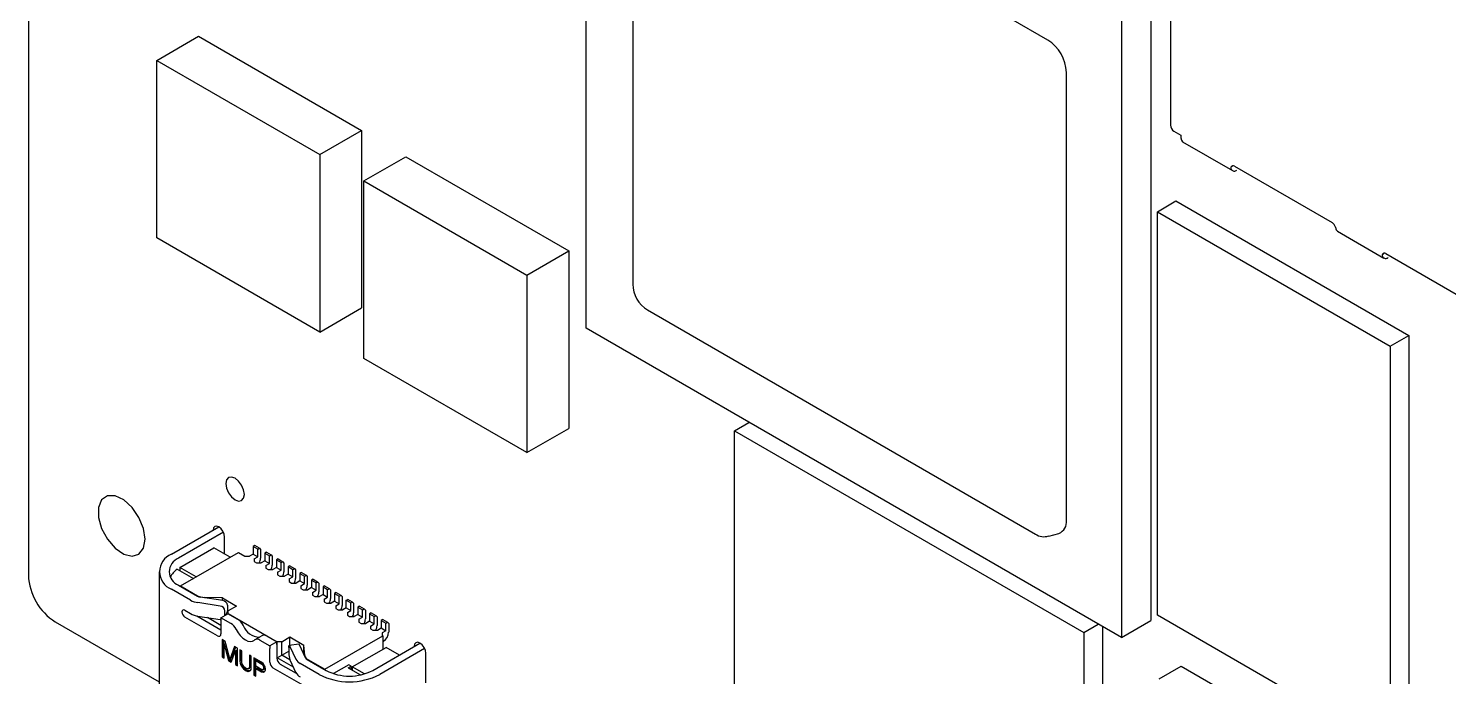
# Model space of a CAD drawing. Header units: millimetres. Extents: x 2 to 1109, y 2 to 430.
# Drawn here: x 60.58 to 103.72, y 73.47 to 93.14 of the extents above; entities that cross this region are included whole.
import ezdxf

# ---------------------------------------------------------------- set-up
doc = ezdxf.new("R2010")
doc.units = ezdxf.units.MM
doc.header["$LTSCALE"] = 0.5
doc.layers.add('几何体', color=7, linetype='Continuous')

msp = doc.modelspace()

# ---------------------------------------------------------------- linework, layer by layer
at = {"layer": '几何体'}
for p, q in [((60.578, 109.107), (60.578, 76.54)), ((95.266, 101.8), (95.266, 90.205)), ((77.519, 84.038), (77.519, 101.164)), ((91.541, 92.789), (79.76, 99.59)), ((78.933, 98.98), (78.933, 85.376)), ((94.673, 93.945), (94.673, 75.164)), ((93.783, 93.43), (93.783, 74.65)), ((64.476, 92.17), (65.749, 92.905)), ((65.749, 92.905), (70.699, 90.048)), ((64.476, 92.17), (69.426, 89.313)), ((64.476, 86.781), (64.476, 92.17)), ((92.107, 78.206), (92.107, 91.809)), ((69.426, 89.313), (70.699, 90.048)), ((70.699, 90.048), (70.699, 84.658)), ((95.372, 90.021), (95.584, 89.899)), ((95.584, 89.899), (95.584, 89.817)), ((69.426, 89.313), (69.426, 83.924)), ((95.636, 89.703), (97.156, 88.825)), ((70.767, 88.513), (72.04, 89.248)), ((72.04, 89.248), (76.99, 86.391)), ((97.173, 88.972), (97.11, 88.936)), ((97.21, 88.96), (100.18, 87.246)), ((70.767, 88.513), (75.717, 85.656)), ((70.767, 83.124), (70.767, 88.513)), ((94.869, 87.579), (95.435, 87.906)), ((94.869, 87.579), (101.94, 83.497)), ((94.869, 75.331), (94.869, 87.579)), ((95.435, 87.906), (102.506, 83.824)), ((69.426, 83.924), (64.476, 86.781)), ((100.338, 86.989), (101.752, 86.172)), ((75.717, 85.656), (76.99, 86.391)), ((76.99, 86.391), (76.99, 81.001)), ((101.769, 86.319), (101.707, 86.283)), ((101.806, 86.307), (104.776, 84.592)), ((75.717, 85.656), (75.717, 80.267)), ((69.426, 83.924), (70.699, 84.658)), ((79.384, 84.595), (91.165, 77.794)), ((93.783, 74.65), (77.519, 84.038)), ((101.94, 83.497), (102.506, 83.824)), ((102.506, 83.824), (102.506, 71.575)), ((101.94, 83.497), (101.94, 71.249)), ((75.717, 80.267), (70.767, 83.124)), ((82.029, 80.931), (82.465, 81.183)), ((75.717, 80.267), (76.99, 81.001)), ((82.029, 80.931), (92.635, 74.808)), ((82.029, 72.766), (82.029, 80.931)), ((64.927, 77.181), (66.362, 78.009)), ((66.504, 77.846), (65.139, 77.058)), ((66.539, 77.185), (66.539, 77.703)), ((91.572, 77.729), (91.876, 77.812)), ((65.182, 76.781), (66.21, 77.374)), ((65.199, 76.219), (66.96, 77.236)), ((66.705, 77.089), (66.21, 77.374)), ((66.96, 77.236), (67.154, 77.123)), ((67.455, 77.444), (67.405, 77.415)), ((67.405, 77.415), (67.405, 77.187)), ((67.547, 77.334), (67.405, 77.415)), ((67.596, 77.362), (67.455, 77.444)), ((67.547, 77.334), (67.596, 77.362)), ((67.547, 77.105), (67.547, 77.334)), ((67.596, 77.362), (67.632, 77.321)), ((67.632, 77.321), (67.632, 77.056)), ((67.808, 77.24), (67.759, 77.211)), ((67.808, 77.24), (67.95, 77.158)), ((67.154, 77.123), (67.296, 77.123)), ((67.405, 77.187), (67.296, 77.123)), ((67.405, 77.187), (67.547, 77.105)), ((67.437, 77.042), (67.547, 77.105)), ((67.437, 77.042), (67.437, 76.96)), ((67.437, 76.96), (67.508, 76.919)), ((67.508, 76.919), (67.649, 76.919)), ((67.759, 76.983), (67.649, 76.919)), ((67.759, 77.211), (67.9, 77.13)), ((67.759, 77.211), (67.759, 76.983)), ((67.759, 76.983), (67.9, 76.901)), ((67.791, 76.838), (67.9, 76.901)), ((67.791, 76.838), (67.791, 76.756)), ((67.9, 77.13), (67.95, 77.158)), ((67.9, 76.901), (67.9, 77.13)), ((67.95, 77.158), (67.985, 77.117)), ((67.985, 77.117), (67.985, 76.852)), ((68.162, 77.036), (68.112, 77.007)), ((68.112, 77.007), (68.254, 76.926)), ((68.112, 77.007), (68.112, 76.779)), ((68.162, 77.036), (68.303, 76.954)), ((68.254, 76.926), (68.303, 76.954)), ((68.254, 76.697), (68.254, 76.926)), ((68.303, 76.954), (68.339, 76.913)), ((68.339, 76.913), (68.339, 76.648)), ((68.516, 76.832), (68.466, 76.803)), ((68.466, 76.803), (68.466, 76.574)), ((68.466, 76.803), (68.607, 76.721)), ((68.516, 76.832), (68.657, 76.75)), ((64.546, 76.65), (64.546, 70.199)), ((65.1, 76.73), (65.592, 76.446)), ((65.676, 76.495), (65.182, 76.781)), ((65.182, 76.781), (65.182, 76.683)), ((67.791, 76.756), (67.861, 76.715)), ((67.861, 76.715), (68.003, 76.715)), ((68.112, 76.779), (68.003, 76.715)), ((68.112, 76.779), (68.254, 76.697)), ((68.144, 76.634), (68.254, 76.697)), ((68.144, 76.634), (68.144, 76.552)), ((68.144, 76.552), (68.215, 76.511)), ((68.215, 76.511), (68.356, 76.511)), ((68.466, 76.574), (68.356, 76.511)), ((68.466, 76.574), (68.607, 76.493)), ((68.498, 76.43), (68.607, 76.493)), ((68.498, 76.43), (68.498, 76.348)), ((68.607, 76.721), (68.657, 76.75)), ((68.607, 76.493), (68.607, 76.721)), ((68.657, 76.75), (68.692, 76.709)), ((68.692, 76.709), (68.692, 76.444)), ((68.82, 76.37), (68.71, 76.307)), ((68.869, 76.628), (68.82, 76.599)), ((68.82, 76.599), (68.82, 76.37)), ((68.82, 76.599), (68.961, 76.517)), ((68.82, 76.37), (68.961, 76.289)), ((68.869, 76.628), (69.011, 76.546)), ((68.961, 76.517), (69.011, 76.546)), ((68.961, 76.289), (68.961, 76.517)), ((69.011, 76.546), (69.046, 76.505)), ((69.046, 76.505), (69.046, 76.24)), ((69.223, 76.423), (69.173, 76.395)), ((69.173, 76.395), (69.173, 76.166)), ((69.173, 76.395), (69.315, 76.313)), ((69.223, 76.423), (69.364, 76.342)), ((65.503, 75.787), (64.927, 76.119)), ((65.139, 76.242), (65.716, 75.909)), ((65.199, 76.207), (65.199, 76.219)), ((65.199, 76.219), (65.719, 75.919)), ((68.498, 76.348), (68.569, 76.307)), ((68.569, 76.307), (68.71, 76.307)), ((68.851, 76.225), (68.961, 76.289)), ((68.851, 76.225), (68.851, 76.144)), ((68.851, 76.144), (68.922, 76.103)), ((68.922, 76.103), (69.064, 76.103)), ((69.173, 76.166), (69.064, 76.103)), ((69.173, 76.166), (69.315, 76.085)), ((69.205, 76.021), (69.315, 76.085)), ((69.205, 76.021), (69.205, 75.94)), ((69.205, 75.94), (69.276, 75.899)), ((69.315, 76.313), (69.364, 76.342)), ((69.315, 76.085), (69.315, 76.313)), ((69.364, 76.342), (69.399, 76.301)), ((69.399, 76.301), (69.399, 76.036)), ((69.527, 75.962), (69.417, 75.899)), ((69.576, 76.219), (69.527, 76.191)), ((69.527, 76.191), (69.668, 76.109)), ((69.527, 76.191), (69.527, 75.962)), ((69.527, 75.962), (69.668, 75.881)), ((69.576, 76.219), (69.718, 76.138)), ((69.668, 76.109), (69.718, 76.138)), ((69.668, 75.881), (69.668, 76.109)), ((69.718, 76.138), (69.753, 76.097)), ((69.753, 76.097), (69.753, 75.832)), ((69.93, 76.015), (69.88, 75.987)), ((69.88, 75.987), (69.88, 75.758)), ((69.88, 75.987), (70.022, 75.905)), ((69.93, 76.015), (70.071, 75.934)), ((70.022, 75.905), (70.071, 75.934)), ((70.071, 75.934), (70.107, 75.893)), ((66.404, 75.607), (65.728, 75.712)), ((66.481, 75.774), (65.805, 75.879)), ((66.472, 75.852), (65.915, 75.869)), ((66.472, 75.852), (66.896, 75.607)), ((66.472, 75.776), (66.472, 75.852)), ((66.626, 75.63), (66.626, 75.466)), ((66.896, 75.607), (66.649, 75.464)), ((69.276, 75.899), (69.417, 75.899)), ((69.559, 75.817), (69.668, 75.881)), ((69.559, 75.817), (69.559, 75.736)), ((69.559, 75.736), (69.629, 75.695)), ((69.629, 75.695), (69.771, 75.695)), ((69.88, 75.758), (69.771, 75.695)), ((69.88, 75.758), (70.022, 75.676)), ((69.912, 75.613), (70.022, 75.676)), ((69.912, 75.613), (69.912, 75.531)), ((69.912, 75.531), (69.983, 75.491)), ((69.983, 75.491), (70.124, 75.491)), ((70.022, 75.676), (70.022, 75.905)), ((70.107, 75.893), (70.107, 75.627)), ((70.234, 75.554), (70.124, 75.491)), ((70.234, 75.783), (70.283, 75.811)), ((70.234, 75.554), (70.234, 75.783)), ((70.234, 75.783), (70.375, 75.701)), ((70.234, 75.554), (70.375, 75.472)), ((70.425, 75.73), (70.283, 75.811)), ((70.375, 75.701), (70.425, 75.73)), ((70.375, 75.472), (70.375, 75.701)), ((70.425, 75.73), (70.46, 75.689)), ((70.46, 75.423), (70.46, 75.689)), ((70.637, 75.607), (70.587, 75.578)), ((70.587, 75.578), (70.729, 75.497)), ((70.587, 75.578), (70.587, 75.35)), ((70.637, 75.607), (70.778, 75.525)), ((70.729, 75.497), (70.778, 75.525)), ((70.729, 75.268), (70.729, 75.497)), ((70.778, 75.525), (70.814, 75.485)), ((61.395, 75.125), (64.546, 73.306)), ((65.33, 75.478), (65.503, 75.378)), ((66.32, 74.703), (65.33, 75.274)), ((65.693, 75.31), (66.426, 74.886)), ((65.728, 75.304), (66.4, 75.2)), ((66.426, 75.021), (66.014, 75.259)), ((66.4, 75.2), (66.404, 75.199)), ((66.426, 75.184), (66.4, 75.2)), ((66.426, 75.197), (66.404, 75.199)), ((66.426, 75.254), (66.638, 75.376)), ((66.426, 75.254), (66.426, 75.172)), ((66.727, 75.08), (66.426, 75.254)), ((66.426, 75.172), (66.426, 74.764)), ((66.549, 75.325), (66.549, 75.462)), ((66.579, 75.342), (66.617, 75.426)), ((66.593, 75.374), (66.613, 75.362)), ((66.939, 75.203), (66.638, 75.376)), ((66.649, 75.383), (66.649, 75.464)), ((66.649, 75.383), (66.649, 75.37)), ((66.649, 75.383), (68.134, 74.525)), ((70.266, 75.409), (70.375, 75.472)), ((70.266, 75.409), (70.266, 75.327)), ((70.266, 75.327), (70.336, 75.287)), ((70.336, 75.287), (70.478, 75.287)), ((70.587, 75.35), (70.478, 75.287)), ((70.587, 75.35), (70.729, 75.268)), ((70.619, 75.205), (70.729, 75.268)), ((70.619, 75.205), (70.619, 75.123)), ((70.619, 75.123), (70.69, 75.082)), ((70.69, 75.082), (70.831, 75.082)), ((70.814, 75.485), (70.814, 75.219)), ((70.941, 75.146), (70.831, 75.082)), ((70.99, 75.403), (70.941, 75.374)), ((70.941, 75.374), (70.941, 75.146)), ((70.941, 75.374), (71.082, 75.293)), ((70.941, 75.146), (71.082, 75.064)), ((70.973, 75.001), (71.082, 75.064)), ((70.99, 75.403), (71.132, 75.321)), ((71.082, 75.293), (71.132, 75.321)), ((71.082, 75.064), (71.082, 75.293)), ((71.132, 75.321), (71.167, 75.28)), ((71.167, 75.28), (71.167, 75.015)), ((71.344, 75.199), (71.294, 75.17)), ((71.294, 75.17), (71.294, 74.942)), ((71.294, 75.17), (71.436, 75.089)), ((71.344, 75.199), (71.485, 75.117)), ((71.436, 75.089), (71.485, 75.117)), ((71.436, 74.86), (71.436, 75.089)), ((71.485, 75.117), (71.521, 75.076)), ((71.521, 75.076), (71.521, 74.811)), ((92.635, 74.808), (93.072, 75.06)), ((93.783, 74.65), (94.673, 75.164)), ((101.94, 71.249), (94.869, 75.331)), ((67.672, 74.708), (67.46, 74.585)), ((68.123, 74.519), (67.822, 74.693)), ((68.275, 74.525), (68.523, 74.668)), ((68.523, 74.668), (68.947, 74.423)), ((68.523, 74.413), (68.523, 74.668)), ((69.583, 73.688), (71.344, 74.705)), ((70.973, 75.001), (70.973, 74.919)), ((70.973, 74.919), (71.043, 74.878)), ((71.043, 74.878), (71.185, 74.878)), ((71.185, 74.878), (71.294, 74.942)), ((71.294, 74.942), (71.436, 74.86)), ((71.436, 74.86), (71.326, 74.797)), ((71.326, 74.797), (71.326, 74.715)), ((71.326, 74.715), (71.344, 74.705)), ((71.344, 74.705), (71.344, 74.297)), ((92.635, 74.808), (92.635, 66.643)), ((93.201, 74.985), (93.201, 66.969)), ((66.555, 74.543), (66.468, 74.593)), ((66.468, 74.593), (66.468, 74.062)), ((66.504, 74.572), (66.504, 74.082)), ((66.526, 74.446), (66.561, 74.467)), ((66.526, 74.029), (66.526, 74.446)), ((66.526, 74.446), (66.66, 73.951)), ((66.698, 73.986), (66.555, 74.543)), ((66.561, 74.467), (66.695, 73.972)), ((66.842, 74.377), (66.698, 73.986)), ((66.865, 74.364), (66.734, 74.006)), ((66.737, 73.907), (66.871, 74.247)), ((66.928, 74.327), (66.842, 74.377)), ((66.871, 74.247), (66.906, 74.268)), ((66.871, 74.247), (66.871, 73.83)), ((66.906, 74.268), (66.906, 73.85)), ((66.928, 73.796), (66.928, 74.327)), ((67.062, 74.25), (67.005, 74.283)), ((67.005, 74.283), (67.005, 73.933)), ((67.04, 74.263), (67.04, 73.953)), ((67.062, 73.9), (67.062, 74.25)), ((67.61, 74.57), (67.911, 74.397)), ((68.123, 74.519), (67.911, 74.397)), ((67.911, 74.397), (67.911, 74.315)), ((67.911, 73.907), (67.911, 74.315)), ((68.123, 74.437), (68.123, 74.519)), ((68.123, 74.437), (68.123, 74.029)), ((68.134, 74.035), (68.134, 74.525)), ((68.275, 74.525), (68.134, 74.525)), ((68.275, 74.117), (68.275, 74.525)), ((68.275, 74.117), (68.484, 74.238)), ((68.484, 74.345), (68.484, 74.182)), ((68.79, 74.454), (68.5, 74.41)), ((68.523, 74.384), (68.704, 73.993)), ((68.994, 74.038), (68.813, 74.429)), ((68.976, 74.102), (68.947, 74.423)), ((68.947, 74.14), (68.947, 74.423)), ((70.414, 73.76), (71.443, 74.354)), ((71.036, 73.654), (72.472, 74.482)), ((72.613, 74.319), (71.248, 73.531)), ((71.365, 74.542), (71.344, 74.529)), ((71.846, 74.121), (71.443, 74.354)), ((66.468, 74.062), (66.504, 74.082)), ((66.468, 74.062), (66.526, 74.029)), ((66.504, 74.082), (66.526, 74.069)), ((66.66, 73.951), (66.695, 73.972)), ((66.66, 73.951), (66.737, 73.907)), ((66.695, 73.972), (66.75, 73.94)), ((66.698, 73.986), (66.734, 74.006)), ((66.871, 73.83), (66.906, 73.85)), ((66.871, 73.83), (66.928, 73.796)), ((66.906, 73.85), (66.928, 73.837)), ((67.005, 73.933), (67.04, 73.953)), ((67.005, 73.933), (67.014, 73.871)), ((67.014, 73.871), (67.05, 73.891)), ((67.014, 73.871), (67.033, 73.815)), ((67.033, 73.815), (67.069, 73.835)), ((67.033, 73.815), (67.072, 73.747)), ((67.04, 73.953), (67.05, 73.891)), ((67.05, 73.891), (67.069, 73.835)), ((67.072, 73.849), (67.062, 73.9)), ((67.069, 73.835), (67.107, 73.768)), ((67.091, 73.804), (67.072, 73.849)), ((67.072, 73.747), (67.107, 73.768)), ((67.12, 73.765), (67.091, 73.804)), ((67.107, 73.768), (67.145, 73.723)), ((67.158, 73.732), (67.12, 73.765)), ((67.292, 73.767), (67.282, 73.727)), ((67.349, 74.084), (67.292, 74.117)), ((67.292, 74.117), (67.292, 73.767)), ((67.292, 73.767), (67.327, 73.787)), ((67.327, 73.787), (67.318, 73.748)), ((67.327, 74.097), (67.327, 73.787)), ((67.349, 73.734), (67.349, 74.084)), ((67.656, 73.907), (67.426, 74.04)), ((67.426, 74.04), (67.426, 73.509)), ((67.461, 74.019), (67.461, 73.529)), ((67.483, 73.95), (67.519, 73.971)), ((67.483, 73.781), (67.483, 73.95)), ((67.483, 73.95), (67.665, 73.845)), ((67.665, 73.676), (67.483, 73.781)), ((67.519, 73.971), (67.701, 73.865)), ((67.704, 73.868), (67.656, 73.907)), ((67.665, 73.845), (67.701, 73.865)), ((67.665, 73.845), (67.694, 73.817)), ((67.694, 73.817), (67.726, 73.836)), ((67.694, 73.817), (67.713, 73.784)), ((67.701, 73.865), (67.715, 73.852)), ((67.742, 73.812), (67.704, 73.868)), ((67.713, 73.784), (67.746, 73.803)), ((67.713, 73.784), (67.723, 73.744)), ((67.771, 73.75), (67.742, 73.812)), ((67.752, 73.791), (67.758, 73.765)), ((68.134, 74.035), (68.275, 74.117)), ((68.628, 73.75), (68.134, 74.035)), ((68.229, 73.846), (68.715, 73.565)), ((68.524, 73.973), (68.275, 74.117)), ((68.524, 73.973), (68.523, 73.976)), ((68.524, 73.973), (68.704, 73.585)), ((69.41, 73.531), (68.834, 73.864)), ((69.046, 73.987), (69.622, 73.654)), ((69.064, 73.988), (69.583, 73.688)), ((70.308, 73.821), (69.848, 73.556)), ((70.294, 73.731), (70.379, 73.78)), ((70.379, 73.78), (70.308, 73.821)), ((70.379, 73.682), (70.379, 73.78)), ((72.649, 73.278), (72.649, 74.176)), ((94.924, 73.397), (95.595, 73.784)), ((95.595, 73.784), (104.788, 68.478)), ((67.072, 73.747), (67.11, 73.703)), ((67.11, 73.703), (67.145, 73.723)), ((67.11, 73.703), (67.158, 73.664)), ((67.145, 73.723), (67.193, 73.684)), ((67.196, 73.709), (67.158, 73.732)), ((67.158, 73.664), (67.193, 73.684)), ((67.158, 73.664), (67.196, 73.642)), ((67.193, 73.684), (67.232, 73.662)), ((67.234, 73.699), (67.196, 73.709)), ((67.196, 73.642), (67.232, 73.662)), ((67.196, 73.642), (67.244, 73.625)), ((67.232, 73.662), (67.279, 73.646)), ((67.263, 73.705), (67.234, 73.699)), ((67.244, 73.625), (67.279, 73.646)), ((67.244, 73.625), (67.282, 73.626)), ((67.282, 73.727), (67.263, 73.705)), ((67.263, 73.705), (67.299, 73.725)), ((67.279, 73.646), (67.316, 73.646)), ((67.282, 73.727), (67.318, 73.748)), ((67.282, 73.626), (67.321, 73.649)), ((67.318, 73.748), (67.299, 73.725)), ((67.321, 73.649), (67.34, 73.683)), ((67.34, 73.683), (67.349, 73.734)), ((67.426, 73.509), (67.461, 73.529)), ((67.426, 73.509), (67.483, 73.476)), ((67.461, 73.529), (67.483, 73.517)), ((67.483, 73.713), (67.519, 73.733)), ((67.483, 73.476), (67.483, 73.713)), ((67.483, 73.713), (67.656, 73.613)), ((67.519, 73.733), (67.691, 73.634)), ((67.656, 73.613), (67.691, 73.634)), ((67.656, 73.613), (67.704, 73.597)), ((67.694, 73.67), (67.665, 73.676)), ((67.691, 73.634), (67.739, 73.618)), ((67.694, 73.67), (67.729, 73.691)), ((67.713, 73.682), (67.694, 73.67)), ((67.704, 73.597), (67.739, 73.618)), ((67.704, 73.597), (67.742, 73.609)), ((67.723, 73.71), (67.713, 73.682)), ((67.713, 73.682), (67.749, 73.702)), ((67.723, 73.744), (67.758, 73.765)), ((67.723, 73.744), (67.723, 73.71)), ((67.723, 73.71), (67.758, 73.731)), ((67.749, 73.702), (67.729, 73.691)), ((67.739, 73.618), (67.756, 73.623)), ((67.742, 73.609), (67.771, 73.637)), ((67.758, 73.731), (67.749, 73.702)), ((67.758, 73.765), (67.758, 73.731)), ((67.78, 73.711), (67.771, 73.75)), ((67.771, 73.637), (67.78, 73.666)), ((67.78, 73.666), (67.78, 73.711)), ((69.007, 73.152), (68.017, 73.723)), ((69.583, 73.676), (69.583, 73.688)), ((70.294, 73.731), (70.664, 73.518)), ((70.782, 73.547), (70.414, 73.76)), ((70.414, 73.76), (70.414, 73.662))]:
    msp.add_line(p, q, dxfattribs=at)
at = {"layer": '几何体', "flags": 128}
for points in [[(95.584, 89.818), (95.598, 89.747), (95.636, 89.703), (95.636, 89.703)], [(97.121, 88.863), (97.11, 88.897), (97.111, 88.937)], [(100.281, 87.107), (100.289, 87.062), (100.303, 87.026)], [(100.303, 87.026), (100.33, 86.994), (100.339, 86.99)], [(101.717, 86.209), (101.706, 86.244), (101.707, 86.283)], [(67.137, 78.996), (67.115, 79.134), (67.054, 79.275), (66.962, 79.399), (66.854, 79.486), (66.746, 79.524), (66.654, 79.506), (66.593, 79.435), (66.571, 79.323), (66.593, 79.185), (66.654, 79.044), (66.746, 78.92), (66.854, 78.833), (66.962, 78.795), (67.054, 78.813), (67.115, 78.884), (67.137, 78.996)], [(64.121, 77.634), (64.073, 77.96), (63.934, 78.298), (63.725, 78.601), (63.473, 78.83), (63.211, 78.953), (62.976, 78.953), (62.799, 78.831), (62.705, 78.603), (62.705, 78.3), (62.799, 77.963), (62.976, 77.637), (63.211, 77.366), (63.473, 77.187), (63.725, 77.125), (63.934, 77.186), (64.073, 77.364), (64.121, 77.634)], [(66.539, 77.703), (66.526, 77.789), (66.487, 77.877), (66.43, 77.955), (66.362, 78.009), (66.295, 78.033), (66.237, 78.022), (66.199, 77.978), (66.186, 77.907)], [(65.33, 75.478), (65.296, 75.49), (65.268, 75.485), (65.248, 75.462), (65.242, 75.427), (65.248, 75.384), (65.268, 75.34), (65.296, 75.302), (65.33, 75.274)], [(66.617, 75.426), (66.623, 75.443), (66.626, 75.466)], [(66.892, 74.893), (66.948, 74.796), (67.015, 74.709), (67.09, 74.636), (67.168, 74.58), (67.247, 74.545), (67.322, 74.532), (67.389, 74.542), (67.444, 74.574)], [(68.484, 74.345), (68.485, 74.367), (68.487, 74.385), (68.491, 74.399), (68.495, 74.407), (68.501, 74.41), (68.508, 74.407), (68.515, 74.398), (68.523, 74.384)], [(68.813, 74.429), (68.805, 74.443), (68.798, 74.451), (68.791, 74.454), (68.79, 74.454)], [(72.649, 74.176), (72.635, 74.262), (72.597, 74.35), (72.539, 74.428), (72.472, 74.482), (72.404, 74.506), (72.347, 74.495), (72.308, 74.451), (72.295, 74.38)]]:
    msp.add_lwpolyline(points, dxfattribs=at)
at = {"layer": '几何体'}
for centre, radius, start, end in [((90.879, 91.753), 1.229, 2.6055, 57.3945), ((95.505, 90.221), 0.24, 183.7668, 236.2348), ((97.169, 88.91), 0.0644, 50.5575, 156.4081), ((97.212, 88.919), 0.107, 212.0082, 310.5637), ((100.047, 87.045), 0.241, 14.8073, 56.4897), ((101.765, 86.257), 0.0644, 50.556, 156.4047), ((101.808, 86.266), 0.107, 212.0082, 310.5637), ((79.881, 85.402), 0.948, 181.5981, 238.4028), ((91.738, 78.158), 0.372, 291.8871, 7.3667), ((91.422, 78.157), 0.445, 234.6199, 288.9302), ((65.128, 76.65), 0.568, 110.7834, 249.2166), ((65.294, 76.65), 0.437, 110.7834, 249.2166), ((67.32, 77.066), 0.312, 331.9251, 358.1633), ((67.674, 76.862), 0.312, 331.9251, 358.1633), ((62.351, 76.621), 1.775, 182.6055, 237.3945), ((65.384, 76.282), 0.53, 122.3916, 158.2757), ((68.027, 76.658), 0.312, 331.9251, 358.1633), ((68.381, 76.454), 0.312, 331.9251, 358.1633), ((68.734, 76.25), 0.312, 331.9251, 358.1633), ((69.088, 76.046), 0.312, 331.9251, 358.1633), ((65.818, 76.356), 0.651, 241.1112, 262.0227), ((65.841, 76.137), 0.26, 241.1112, 262.0227), ((65.92, 76.294), 0.425, 241.7952, 269.3676), ((66.387, 75.445), 0.163, 6.0231, 83.9752), ((66.464, 75.613), 0.163, 6.0231, 83.9752), ((69.441, 75.842), 0.312, 331.9251, 358.1633), ((69.795, 75.637), 0.312, 331.9251, 358.1633), ((65.818, 75.948), 0.651, 241.1112, 262.0227), ((66.493, 74.708), 0.44, 26.9958, 57.8785), ((66.705, 74.83), 0.44, 26.9958, 57.8785), ((70.148, 75.433), 0.312, 331.9251, 358.1633), ((70.502, 75.229), 0.312, 331.9251, 358.1633), ((66.361, 74.754), 0.0655, 230.7967, 9.214), ((66.43, 74.664), 0.516, 26.3438, 28.1583), ((66.642, 74.786), 0.516, 26.3438, 28.1583), ((67.606, 75.194), 0.532, 199.6332, 268.6802), ((67.735, 74.572), 0.149, 53.9943, 114.6953), ((70.856, 75.025), 0.312, 331.9251, 358.1633), ((71.183, 74.826), 0.338, 302.6055, 357.3945), ((67.511, 74.497), 0.102, 125.5295, 130.8728), ((67.524, 74.453), 0.146, 53.5749, 119.4595), ((68.141, 73.917), 0.231, 182.6055, 237.3945), ((68.353, 74.04), 0.231, 182.6055, 237.3945), ((69.056, 74.183), 0.572, 180.1059, 201.2272), ((68.976, 74.136), 0.307, 207.6511, 242.3551), ((69.13, 74.13), 0.156, 190.4159, 244.8826), ((69.103, 74.095), 0.123, 207.6511, 242.3551), ((68.976, 73.728), 0.307, 207.6511, 242.3551), ((70.329, 75.305), 1.998, 242.6097, 297.3903), ((70.329, 75.018), 1.537, 242.6097, 297.3903)]:
    msp.add_arc(centre, radius, start, end, dxfattribs=at)

doc.saveas('drawing.dxf')
